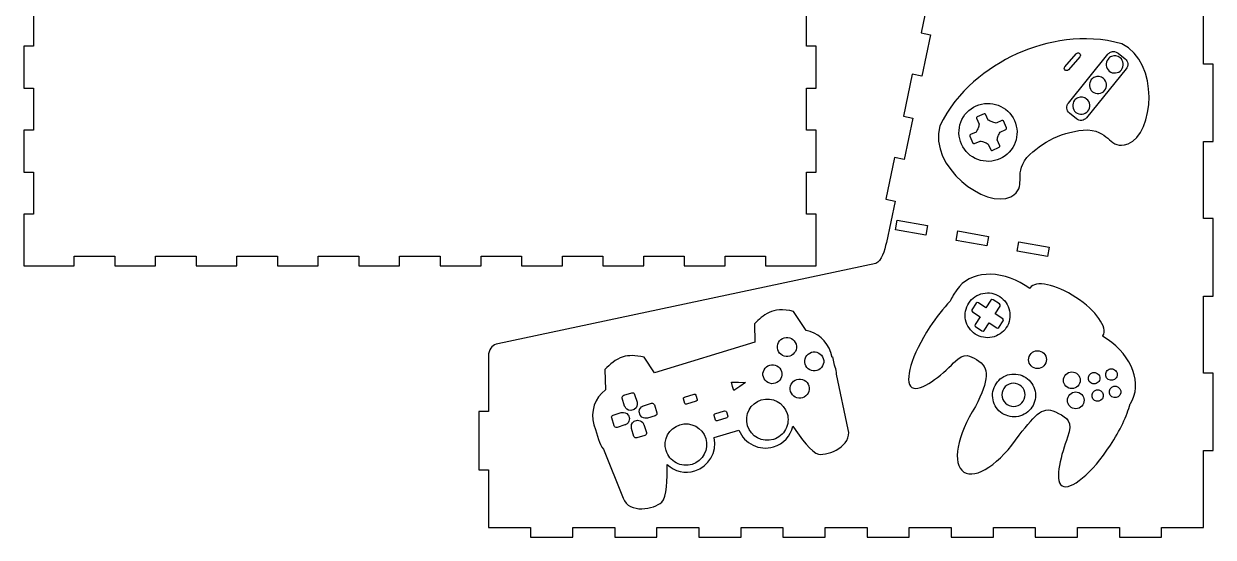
# Model space of a CAD drawing. Extents: x 15 to 1272, y 33 to 870.
# Drawn here: x 15 to 630, y 242 to 508 of the extents above; entities that cross this region are included whole.
import ezdxf

# ---------------------------------------------------------------- set-up
doc = ezdxf.new("R2010")
doc.units = 0
doc.layers.add('Decoration', color=7, linetype='CONTINUOUS')
doc.layers.add('Plan', color=7, linetype='CONTINUOUS')

msp = doc.modelspace()

# ---------------------------------------------------------------- linework, layer by layer
at = {"layer": 'Decoration', "color": 1}
for p, q in [((559.78377, 492.455238), (559.78377, 492.455238)), ((577.096438, 492.981639), (577.096438, 492.981639)), ((581.02421, 492.504881), (584.66149, 489.557437)), ((528.618789, 492.15216), (528.618789, 492.15216)), ((553.47695, 485.459486), (559.39642, 492.161473)), ((555.281479, 466.642714), (575.796212, 491.957427)), ((561.227901, 490.544086), (555.308149, 483.841957)), ((577.589368, 490.744436), (577.589368, 490.744436)), ((585.208916, 484.329412), (564.694239, 459.014699)), ((568.931975, 480.061111), (568.931975, 480.061111)), ((560.274301, 469.377645), (560.274301, 469.377645)), ((507.522198, 465.144933), (507.522198, 465.144933)), ((507.788954, 458.730332), (509.143085, 455.729604)), ((508.070443, 459.474326), (508.070189, 459.474411)), ((511.689237, 461.107349), (508.070443, 459.474326)), ((513.787051, 457.825161), (512.432977, 460.82586)), ((520.904555, 457.622864), (517.903855, 456.26879)), ((523.281317, 453.722553), (521.648267, 457.341375)), ((559.466327, 458.466962), (555.828934, 461.414717)), ((504.304695, 449.515184), (505.937689, 445.896361)), ((507.586573, 451.613111), (504.585845, 450.259009)), ((519.999299, 451.624964), (522.999998, 452.979038)), ((506.681288, 445.615211), (509.681988, 446.969314)), ((513.798622, 445.412491), (515.152612, 442.412074)), ((515.896634, 442.130726), (519.515457, 443.763749)), ((519.796578, 444.507574), (518.442617, 447.508019)), ((497.552924, 369.814104), (495.735412, 367.04017)), ((535.295461, 370.547318), (532.905434, 372.113284)), ((515.245322, 364.527376), (512.661464, 360.583829)), ((519.726305, 362.558538), (516.365829, 364.760351)), ((516.365829, 364.760351), (516.365829, 364.760351)), ((519.835469, 366.389874), (519.835469, 366.389874)), ((559.209476, 365.947434), (559.209561, 365.947349)), ((419.531574, 348.888455), (413.129504, 358.671491)), ((507.598398, 362.934006), (505.396246, 359.57305)), ((505.629531, 358.453023), (509.572599, 355.869504)), ((512.661464, 360.583829), (508.718397, 363.167348)), ((517.376269, 357.494653), (519.960126, 361.438172)), ((521.319337, 354.911106), (517.376269, 357.494653)), ((392.834283, 352.291265), (393.086534, 342.785569)), ((509.572599, 355.869504), (506.988741, 351.925928)), ((511.703546, 348.836752), (514.287403, 352.7803)), ((514.287403, 352.7803), (518.230471, 350.196781)), ((519.350526, 350.430094), (521.55265, 353.79105)), ((408.208593, 345.005924), (408.208593, 345.005924)), ((507.222562, 350.805591), (510.583011, 348.603778)), ((575.365259, 344.293228), (572.97574, 345.858884)), ((393.086534, 342.785569), (341.038942, 326.850202)), ((324.872745, 335.169605), (324.872745, 335.169605)), ((341.038942, 326.850202), (335.723794, 334.972275)), ((422.317051, 337.51157), (422.317051, 337.51157)), ((433.107987, 334.786714), (432.300465, 337.424306)), ((433.397237, 335.12888), (433.107987, 334.786714)), ((434.297497, 330.901643), (433.397237, 335.12888)), ((541.848802, 337.589181), (541.848802, 337.589181)), ((315.428574, 328.592021), (315.707804, 318.075941)), ((400.71421, 330.897466), (400.71421, 330.897466)), ((434.61336, 329.870008), (434.297497, 330.901643)), ((559.466214, 326.64322), (559.466214, 326.64322)), ((570.221731, 326.603991), (570.221731, 326.603991)), ((579.211722, 328.476705), (579.211722, 328.476705)), ((380.892078, 322.013026), (384.568954, 321.978143)), ((380.892106, 322.013026), (380.892078, 322.013026)), ((381.511246, 319.891844), (380.892106, 322.013026)), ((384.568954, 321.978143), (388.23996, 321.932141)), ((388.23996, 321.932141), (385.199213, 319.851034)), ((414.822555, 323.403563), (414.822555, 323.403563)), ((441.39389, 297.579665), (435.308558, 326.153706)), ((530.205724, 320.517558), (530.205724, 320.517558)), ((533.251636, 324.467936), (533.251636, 324.467936)), ((325.22002, 315.287924), (325.221713, 315.287981)), ((325.221713, 315.287981), (329.309504, 316.539552)), ((330.825715, 315.733835), (332.077173, 311.646411)), ((356.560205, 314.27009), (361.590703, 315.810289)), ((356.560205, 314.27009), (356.560205, 314.27009)), ((362.484868, 315.335309), (363.185287, 313.047644)), ((382.147798, 317.775628), (381.511246, 319.891844)), ((385.199213, 319.851034), (382.147798, 317.775628)), ((561.500387, 316.254281), (561.500387, 316.254281)), ((572.094727, 317.614536), (572.094727, 317.614536)), ((581.0839, 319.487024), (581.0839, 319.487024)), ((325.666213, 309.684035), (324.414755, 313.77146)), ((325.71721, 309.548964), (325.71721, 309.549133)), ((330.615149, 307.933044), (328.911402, 307.411412)), ((332.109516, 311.512807), (332.109516, 311.512948)), ((335.334271, 309.795795), (335.334441, 309.795795)), ((335.469456, 309.846539), (335.469794, 309.844337)), ((335.469794, 309.844337), (339.556852, 311.095682)), ((341.073317, 310.290446), (342.324859, 306.202655)), ((356.785672, 311.088288), (356.085253, 313.375953)), ((362.710307, 312.153508), (357.67978, 310.613308)), ((396.373181, 312.877126), (396.373181, 312.877126)), ((587.245262, 310.76791), (587.373137, 310.963094)), ((320.224404, 299.434796), (318.972861, 303.52256)), ((319.778549, 305.03877), (319.778606, 305.040492)), ((319.778606, 305.040492), (323.86603, 306.291922)), ((324.006379, 306.325167), (324.00621, 306.325167)), ((327.565314, 304.874686), (327.565484, 304.874686)), ((327.565484, 304.874686), (328.087115, 303.170939)), ((330.636682, 301.780063), (332.34043, 302.301723)), ((330.638206, 301.780007), (330.636682, 301.780063)), ((333.718352, 304.89701), (333.19672, 306.600757)), ((337.298115, 303.402643), (337.298284, 303.402643)), ((341.519171, 304.686444), (337.431719, 303.435014)), ((372.601659, 302.431404), (371.90124, 304.719069)), ((372.376559, 305.613318), (377.406718, 307.153405)), ((372.376559, 305.613318), (372.376559, 305.613318)), ((378.526294, 303.496623), (373.496134, 301.956537)), ((378.301194, 306.678538), (379.001613, 304.390873)), ((309.792257, 299.916098), (310.528801, 297.510351)), ((310.528801, 297.510351), (312.105153, 292.3618)), ((325.828293, 299.88099), (321.740869, 298.62956)), ((325.957269, 299.928996), (325.957099, 299.928996)), ((329.187838, 298.220902), (329.187838, 298.220733)), ((330.47257, 293.993157), (329.22114, 298.080581)), ((335.582345, 300.171876), (335.582345, 300.171707)), ((335.630351, 300.042872), (336.881809, 295.955448)), ((354.242201, 299.977905), (354.242201, 299.977905)), ((336.076572, 294.438983), (331.988781, 293.187441)), ((314.662566, 287.291508), (324.925069, 261.92052))]:
    msp.add_line(p, q, dxfattribs=at)
for points in [[(583.0235, 497.28804), (563.045412, 502.910556), (544.45027, 498.755962), (528.618789, 492.15216)], [(559.39642, 492.161473), (559.50835, 492.28836), (559.64074, 492.386461), (559.78377, 492.455238)], [(559.78377, 492.455238), (560.212889, 492.661712), (560.740616, 492.604478), (561.12108, 492.268436)], [(575.796212, 491.957427), (576.160815, 492.407402), (576.607347, 492.750274), (577.096438, 492.981639)], [(577.096438, 492.981639), (578.346344, 493.572923), (579.87438, 493.436751), (581.02421, 492.504881)], [(586.184897, 445.428239), (599.62669, 450.980848), (602.765594, 487.585579), (583.0235, 497.28804)], [(528.618789, 492.15216), (513.192324, 484.650609), (497.773593, 473.456292), (488.771212, 454.756163)], [(561.12108, 492.268436), (561.628346, 491.82038), (561.676155, 491.051437), (561.227901, 490.544086)], [(575.825027, 489.43134), (574.279473, 487.524103), (574.57264, 484.72507), (576.479839, 483.179469)], [(577.589368, 490.744436), (576.900545, 490.461442), (576.293861, 490.009923), (575.825027, 489.43134)], [(582.076927, 490.086152), (580.813985, 491.10966), (579.093055, 491.362105), (577.589368, 490.744436)], [(582.731711, 483.834281), (584.277271, 485.741511), (583.984117, 488.540543), (582.076927, 490.086152)], [(584.66149, 489.557437), (586.261295, 488.260936), (586.505417, 485.929273), (585.208916, 484.329412)], [(553.5838, 483.735108), (553.076505, 484.183192), (553.028725, 484.952107), (553.47695, 485.459486)], [(555.308149, 483.841957), (554.860065, 483.334663), (554.091179, 483.286911), (553.5838, 483.735108)], [(573.419478, 479.402828), (572.156549, 480.426314), (570.435646, 480.678758), (568.931975, 480.061111)], [(576.479839, 483.179469), (578.387076, 481.633915), (581.18611, 481.927081), (582.731711, 483.834281)], [(567.167353, 478.747846), (565.621843, 476.84061), (565.915021, 474.041619), (567.822193, 472.496031)], [(568.931975, 480.061111), (568.243032, 479.77811), (567.636245, 479.326528), (567.167353, 478.747846)], [(574.07429, 473.150984), (575.619825, 475.058217), (575.326659, 477.857229), (573.419478, 479.402828)], [(507.522198, 465.144933), (515.085608, 468.557825), (523.983662, 465.193213), (527.396625, 457.629835)], [(558.509819, 468.06486), (557.767538, 467.148944), (557.419524, 465.975662), (557.542342, 464.803143)], [(560.274301, 469.377645), (559.585461, 469.09476), (558.978729, 468.643348), (558.509819, 468.06486)], [(564.761662, 468.719672), (563.498704, 469.743), (561.777876, 469.995321), (560.274301, 469.377645)], [(566.384051, 465.729241), (566.261227, 466.90176), (565.677633, 467.977457), (564.761662, 468.719672)], [(567.822193, 472.496031), (568.738113, 471.753774), (569.911387, 471.40578), (571.083892, 471.528609)], [(571.083892, 471.528609), (572.256397, 471.651437), (573.33208, 472.235026), (574.07429, 473.150984)], [(499.648514, 456.764), (501.057843, 460.49123), (503.890094, 463.505944), (507.522198, 465.144933)], [(555.828934, 461.414717), (554.229129, 462.711189), (553.985007, 465.042853), (555.281479, 466.642714)], [(557.542342, 464.803143), (557.66516, 463.630625), (558.248749, 462.554926), (559.164716, 461.812707)], [(559.164716, 461.812707), (561.071953, 460.267152), (563.870986, 460.560319), (565.416587, 462.467519)], [(565.416587, 462.467519), (566.158865, 463.383438), (566.506874, 464.556723), (566.384051, 465.729241)], [(500.007241, 445.270251), (498.368222, 448.902341), (498.239184, 453.036769), (499.648514, 456.764)], [(508.070189, 459.474411), (507.786245, 459.346254), (507.660741, 459.014332), (507.788954, 458.730332)], [(509.143085, 455.729604), (508.978013, 454.95942), (508.789884, 454.227787), (508.580926, 453.667971)], [(512.432977, 460.82586), (512.304848, 461.109804), (511.973209, 461.235449), (511.689237, 461.107349)], [(515.842222, 456.83092), (515.246564, 457.053255), (514.52224, 457.41735), (513.787051, 457.825161)], [(517.903855, 456.26879), (517.133586, 456.433833), (516.402066, 456.621934), (515.842222, 456.83092)], [(527.396625, 457.629835), (530.80967, 450.06651), (527.445263, 441.168401), (519.881979, 437.755266)], [(521.648267, 457.341375), (521.520166, 457.625319), (521.188527, 457.750993), (520.904555, 457.622864)], [(564.694239, 459.014699), (563.39771, 457.414866), (561.066188, 457.170433), (559.466327, 458.466962)], [(488.771212, 454.756163), (482.984217, 433.53356), (512.508161, 411.668055), (525.565229, 418.073258)], [(504.585845, 450.259009), (504.301873, 450.13088), (504.176679, 449.799071), (504.304695, 449.515184)], [(508.580926, 453.667971), (508.358535, 453.072341), (507.994356, 452.3483), (507.586573, 451.613111)], [(518.442617, 447.508019), (518.607661, 448.278288), (518.796072, 449.009921), (519.005058, 449.569766)], [(519.005058, 449.569766), (519.227449, 450.165424), (519.591488, 450.889775), (519.999299, 451.624964)], [(522.999998, 452.979038), (523.28397, 453.107167), (523.409277, 453.438665), (523.281317, 453.722553)], [(533.847435, 438.471179), (541.354913, 446.187135), (552.621986, 452.450577), (565.410548, 452.714201)], [(565.410548, 452.714201), (577.818222, 451.82681), (575.930663, 442.37276), (586.184897, 445.428239)], [(508.38819, 437.396524), (504.660945, 438.80586), (501.646224, 441.638128), (500.007241, 445.270251)], [(505.937689, 445.896361), (506.065846, 445.612389), (506.397345, 445.487054), (506.681288, 445.615211)], [(509.681988, 446.969314), (510.452229, 446.804242), (511.184003, 446.615802), (511.743762, 446.406873)], [(511.743762, 446.406873), (512.339477, 446.18451), (513.063377, 445.82033), (513.798622, 445.412491)], [(519.515457, 443.763749), (519.799401, 443.891878), (519.924594, 444.223686), (519.796578, 444.507574)], [(519.881979, 437.755266), (516.24988, 436.116231), (512.115434, 435.987188), (508.38819, 437.396524)], [(515.152612, 442.412074), (515.280712, 442.12813), (515.61269, 442.002598), (515.896634, 442.130726)], [(525.565229, 418.073258), (534.640903, 423.740506), (526.303409, 428.580476), (533.847435, 438.471179)], [(532.905434, 372.113284), (519.786701, 380.708785), (504.019397, 379.683444), (497.552924, 369.814104)], [(535.459065, 370.835833), (535.398218, 370.742954), (535.347305, 370.644882), (535.295461, 370.547318)], [(559.209561, 365.947349), (548.762428, 372.792395), (538.169697, 374.972901), (535.459065, 370.835833)], [(494.164705, 363.983562), (490.578874, 360.302171), (486.921076, 355.675335), (483.627374, 350.65463)], [(495.735412, 367.04017), (495.097477, 366.066532), (494.576439, 365.043617), (494.164705, 363.983562)], [(503.766667, 363.042662), (505.453627, 365.617419), (508.094327, 367.416562), (511.107824, 368.044289)], [(508.718397, 363.167348), (508.343493, 363.412994), (507.844044, 363.308938), (507.598398, 362.934006)], [(511.107824, 368.044289), (514.121322, 368.672016), (517.260757, 368.076903), (519.835469, 366.389874)], [(516.365829, 364.760351), (515.990953, 365.005997), (515.49094, 364.90228), (515.245322, 364.527376)], [(519.835469, 366.389874), (522.41021, 364.702914), (524.209342, 362.062225), (524.837068, 359.048741)], [(573.174594, 346.124286), (575.885225, 350.261354), (569.656581, 359.10236), (559.209476, 365.947434)], [(413.129504, 358.671491), (401.786965, 361.444409), (397.424938, 356.74555), (392.834283, 352.291265)], [(502.112278, 354.315027), (501.484546, 357.328518), (502.079649, 360.467949), (503.766667, 363.042662)], [(505.396246, 359.57305), (505.1506, 359.198146), (505.254627, 358.698669), (505.629531, 358.453023)], [(519.960126, 361.438172), (520.205744, 361.813076), (520.101266, 362.312892), (519.726305, 362.558538)], [(524.837068, 359.048741), (525.464794, 356.035258), (524.869692, 352.895835), (523.182681, 350.321128)], [(507.113907, 346.973888), (504.539153, 348.660843), (502.740009, 351.301536), (502.112278, 354.315027)], [(506.988741, 351.925928), (506.743095, 351.551053), (506.847658, 351.051209), (507.222562, 350.805591)], [(521.55265, 353.79105), (521.798296, 354.165983), (521.694241, 354.66546), (521.319337, 354.911106)], [(405.298004, 342.604884), (405.911412, 343.759535), (406.958384, 344.623216), (408.208593, 345.005924)], [(408.208593, 345.005924), (410.811859, 345.802865), (413.568292, 344.338659), (414.365412, 341.735448)], [(432.300465, 337.424306), (430.428033, 343.540006), (425.386528, 347.7776), (419.531574, 348.888455)], [(483.627374, 350.65463), (474.150577, 336.190882), (470.002447, 322.150016), (474.362357, 319.293702)], [(515.841542, 345.319499), (512.828051, 344.691767), (509.68862, 345.28687), (507.113907, 346.973888)], [(510.583011, 348.603778), (510.957943, 348.358103), (511.4579, 348.461848), (511.703546, 348.836752)], [(523.182681, 350.321128), (521.495725, 347.746375), (518.855033, 345.947231), (515.841542, 345.319499)], [(518.230471, 350.196781), (518.605375, 349.951135), (519.10488, 350.055162), (519.350526, 350.430094)], [(572.97574, 345.858884), (573.044518, 345.945329), (573.113747, 346.031407), (573.174594, 346.124286)], [(404.937722, 338.848992), (404.554998, 340.099197), (404.684595, 341.450233), (405.298004, 342.604884)], [(407.33895, 335.938319), (406.184211, 336.551708), (405.320455, 337.598718), (404.937722, 338.848992)], [(414.365412, 341.735448), (414.748234, 340.485278), (414.618746, 339.134235), (414.005433, 337.979537)], [(587.373137, 310.963094), (593.83961, 320.832434), (588.48402, 335.697727), (575.365259, 344.293228)], [(324.872745, 335.169605), (320.799234, 333.967564), (318.154276, 331.236754), (315.428574, 328.592021)], [(335.723794, 334.972275), (331.115868, 336.098765), (327.659887, 335.992057), (324.872745, 335.169605)], [(411.095049, 335.578263), (409.844811, 335.195412), (408.49369, 335.324929), (407.33895, 335.938319)], [(414.005433, 337.979537), (413.39212, 336.824839), (412.345223, 335.961074), (411.095049, 335.578263)], [(419.046293, 331.354271), (418.663452, 332.604509), (418.792978, 333.955626), (419.406372, 335.11036)], [(419.406372, 335.11036), (420.019767, 336.265093), (421.066778, 337.128842), (422.317051, 337.51157)], [(422.317051, 337.51157), (424.92038, 338.308328), (427.676715, 336.843919), (428.473644, 334.240642)], [(428.473644, 334.240642), (429.270556, 331.637503), (427.806538, 328.881174), (425.203507, 328.083908)], [(495.929525, 332.013627), (501.920454, 338.180069), (504.468977, 335.536466), (507.743262, 333.710008)], [(507.743262, 333.710008), (515.231944, 329.532809), (513.931126, 323.3336), (507.284905, 309.38694)], [(536.781276, 329.854965), (534.645733, 331.25428), (534.04883, 334.119808), (535.44803, 336.255427)], [(535.44803, 336.255427), (536.11993, 337.281123), (537.171782, 337.997883), (538.372173, 338.248013)], [(538.372173, 338.248013), (539.572563, 338.498143), (540.823153, 338.261153), (541.848802, 337.589181)], [(541.848802, 337.589181), (542.874438, 336.917159), (543.591085, 335.865208), (543.841073, 334.664771)], [(543.841073, 334.664771), (544.091061, 333.464335), (543.853909, 332.213758), (543.181794, 331.188183)], [(397.44348, 324.740167), (397.060638, 325.990402), (397.19016, 327.341516), (397.803549, 328.496248)], [(397.803549, 328.496248), (398.416938, 329.650981), (399.463943, 330.514732), (400.71421, 330.897466)], [(400.71421, 330.897466), (401.964448, 331.280317), (403.315569, 331.150799), (404.470309, 330.53741)], [(404.470309, 330.53741), (405.625048, 329.92402), (406.488803, 328.87701), (406.871537, 327.626736)], [(406.871537, 327.626736), (407.25427, 326.376528), (407.124677, 325.025485), (406.511268, 323.870827)], [(421.447578, 328.443874), (420.292874, 329.057188), (419.429104, 330.10409), (419.046293, 331.354271)], [(425.203507, 328.083908), (423.953333, 327.701077), (422.602283, 327.830561), (421.447578, 328.443874)], [(435.308558, 326.153706), (435.220166, 327.388484), (434.991877, 328.633677), (434.61336, 329.870008)], [(474.362357, 319.293702), (478.721928, 316.437274), (489.938653, 325.847156), (495.929525, 332.013627)], [(524.908116, 326.049483), (527.788975, 326.649585), (530.790231, 326.080685), (533.251636, 324.467936)], [(543.181794, 331.188183), (541.782468, 329.052615), (538.916898, 328.455722), (536.781276, 329.854965)], [(553.473705, 325.394951), (554.783899, 327.394277), (557.466692, 327.953116), (559.466214, 326.64322)], [(559.466214, 326.64322), (561.465888, 325.333158), (562.024955, 322.650101), (560.714934, 320.6504)], [(566.101738, 325.745782), (567.002495, 327.120415), (568.847025, 327.504637), (570.221731, 326.603991)], [(570.221731, 326.603991), (570.882026, 326.171508), (571.343457, 325.49442), (571.504501, 324.7217)], [(575.9496, 323.497966), (574.57493, 324.398706), (574.19068, 326.243261), (575.091334, 327.617987)], [(575.091334, 327.617987), (575.523818, 328.278306), (576.200922, 328.739754), (576.973663, 328.900798)], [(576.973663, 328.900798), (577.746404, 329.061843), (578.551469, 328.90929), (579.211722, 328.476705)], [(579.211722, 328.476705), (579.871934, 328.044086), (580.33323, 327.366899), (580.494115, 326.594141)], [(580.494115, 326.594141), (580.655, 325.821382), (580.502293, 325.016363), (580.069593, 324.356204)], [(399.844747, 321.829766), (398.690048, 322.443084), (397.826286, 323.489988), (397.44348, 324.740167)], [(403.600666, 321.469776), (402.350492, 321.086955), (400.999445, 321.216447), (399.844747, 321.829766)], [(406.511268, 323.870827), (405.897858, 322.71617), (404.850882, 321.852484), (403.600666, 321.469776)], [(411.551826, 317.246236), (411.168975, 318.496474), (411.298492, 319.847595), (411.911882, 321.002335)], [(411.911882, 321.002335), (412.525271, 322.157074), (413.572281, 323.020829), (414.822555, 323.403563)], [(414.822555, 323.403563), (416.07276, 323.786287), (417.423796, 323.65669), (418.578447, 323.043281)], [(420.979487, 320.132692), (421.776427, 317.529426), (420.312222, 314.772993), (417.709011, 313.975873)], [(418.578447, 323.043281), (419.733098, 322.429873), (420.596779, 321.382901), (420.979487, 320.132692)], [(516.308467, 312.92447), (515.70837, 315.805343), (516.277285, 318.80661), (517.890054, 321.268016)], [(517.890054, 321.268016), (519.502782, 323.729434), (522.027257, 325.44938), (524.908116, 326.049483)], [(530.205724, 320.517558), (527.436788, 322.331664), (523.721511, 321.557743), (521.907234, 318.788919)], [(532.789107, 316.726279), (532.464821, 318.282621), (531.535547, 319.646391), (530.205724, 320.517558)], [(533.251636, 324.467936), (535.713079, 322.855216), (537.433048, 320.330735), (538.033162, 317.449862)], [(554.721635, 319.401934), (552.722113, 320.712261), (552.163397, 323.395416), (553.473705, 325.394951)], [(560.714934, 320.6504), (560.085775, 319.690029), (559.100853, 319.018949), (557.976872, 318.784812)], [(566.959948, 321.625789), (565.585314, 322.526546), (565.201092, 324.371076), (566.101738, 325.745782)], [(569.19789, 321.201279), (568.425132, 321.040388), (567.62011, 321.193091), (566.959948, 321.625789)], [(571.080448, 322.483688), (570.647834, 321.823471), (569.970649, 321.362169), (569.19789, 321.201279)], [(571.504501, 324.7217), (571.665544, 323.94898), (571.513006, 323.143934), (571.080448, 322.483688)], [(580.069593, 324.356204), (579.168845, 322.981561), (577.324314, 322.597326), (575.9496, 323.497966)], [(576.963879, 318.628786), (577.864628, 320.003447), (579.709181, 320.387684), (581.0839, 319.487024)], [(315.707804, 318.075941), (310.25084, 314.002204), (307.678469, 306.820016), (309.792257, 299.916098)], [(324.414755, 313.77146), (324.217877, 314.414531), (324.576948, 315.091046), (325.22002, 315.287924)], [(329.309504, 316.539552), (329.952576, 316.73643), (330.628837, 316.376907), (330.825715, 315.733835)], [(356.085253, 313.375953), (355.969147, 313.755204), (356.180954, 314.153984), (356.560205, 314.27009)], [(361.590703, 315.810289), (361.969981, 315.926396), (362.368761, 315.714588), (362.484868, 315.335309)], [(396.373181, 312.877126), (402.039, 314.61192), (408.038387, 311.425209), (409.773205, 305.759396)], [(413.9531, 314.335852), (412.798402, 314.949165), (411.934637, 315.996062), (411.551826, 317.246236)], [(417.709011, 313.975873), (416.458841, 313.593051), (415.107798, 313.722539), (413.9531, 314.335852)], [(521.907234, 318.788919), (521.035871, 317.459229), (520.728429, 315.837847), (521.052545, 314.281473)], [(521.052545, 314.281473), (521.376661, 312.7251), (522.305783, 311.361233), (523.635506, 310.489921)], [(531.9349, 312.218729), (532.806124, 313.548516), (533.113392, 315.169936), (532.789107, 316.726279)], [(538.033162, 317.449862), (538.633276, 314.568988), (538.064374, 311.567714), (536.451612, 309.106298)], [(554.890279, 311.75107), (554.656153, 312.875051), (554.87815, 314.046003), (555.507426, 315.006295)], [(557.976872, 318.784812), (556.85289, 318.550675), (555.681933, 318.772663), (554.721635, 319.401934)], [(555.507426, 315.006295), (556.817732, 317.005801), (559.500849, 317.564539), (561.500387, 316.254281)], [(561.500387, 316.254281), (563.499777, 314.944112), (564.058658, 312.261271), (562.74874, 310.261716)], [(568.832944, 312.636305), (567.4583, 313.537053), (567.074065, 315.381585), (567.974706, 316.756298)], [(567.974706, 316.756298), (568.875455, 318.130959), (570.720008, 318.515196), (572.094727, 317.614536)], [(572.094727, 317.614536), (573.46935, 316.71377), (573.85356, 314.869242), (572.952908, 313.494543)], [(577.822116, 314.508793), (576.447473, 315.409541), (576.063238, 317.254073), (576.963879, 318.628786)], [(581.942138, 315.367003), (581.041379, 313.992352), (579.196828, 313.608128), (577.822116, 314.508793)], [(581.0839, 319.487024), (582.45856, 318.586275), (582.842797, 316.741722), (581.942138, 315.367003)], [(325.71721, 309.549133), (325.698019, 309.592652), (325.680493, 309.637412), (325.666213, 309.684035)], [(325.720879, 309.543037), (325.720879, 309.545859), (325.718057, 309.546706), (325.71721, 309.548964)], [(325.874916, 309.287598), (325.814182, 309.364814), (325.762281, 309.450129), (325.720879, 309.543037)], [(328.911402, 307.411412), (326.939712, 307.449287), (326.41921, 308.375879), (325.874916, 309.287598)], [(332.12278, 311.160819), (332.17231, 310.152891), (332.255396, 309.148914), (330.615149, 307.933044)], [(332.077173, 311.646411), (332.09072, 311.602017), (332.101162, 311.557313), (332.109516, 311.512807)], [(332.109516, 311.512948), (332.109713, 311.510126), (332.109516, 311.507868), (332.109516, 311.50561)], [(332.109516, 311.50561), (332.130682, 311.389532), (332.134916, 311.27368), (332.12278, 311.160819)], [(333.19672, 306.600757), (333.234623, 308.572446), (334.161186, 309.092921), (335.072934, 309.637243)], [(335.072934, 309.637243), (335.150121, 309.698033), (335.235465, 309.749878), (335.328345, 309.79128)], [(335.328345, 309.79128), (335.331167, 309.79128), (335.332578, 309.794384), (335.334271, 309.795795)], [(335.334441, 309.795795), (335.377988, 309.814986), (335.422833, 309.832258), (335.469456, 309.846539)], [(339.556852, 311.095682), (340.199924, 311.292561), (340.87641, 310.933489), (341.073317, 310.290446)], [(357.67978, 310.613308), (357.30053, 310.497202), (356.901778, 310.709038), (356.785672, 311.088288)], [(363.185287, 313.047644), (363.301393, 312.668394), (363.089557, 312.269614), (362.710307, 312.153508)], [(389.255367, 299.477468), (387.520817, 305.143199), (390.707523, 311.142339), (396.373181, 312.877126)], [(507.284905, 309.38694), (497.662652, 294.70114), (494.935256, 279.58941), (501.170109, 275.504299)], [(521.089946, 305.906378), (518.628517, 307.519111), (516.908565, 310.043598), (516.308467, 312.92447)], [(523.635506, 310.489921), (524.965293, 309.618483), (526.586815, 309.311054), (528.14329, 309.635276)], [(528.14329, 309.635276), (529.699765, 309.959498), (531.063668, 310.888808), (531.9349, 312.218729)], [(536.451612, 309.106298), (534.838884, 306.644856), (532.314393, 304.924893), (529.433514, 304.32479)], [(529.792974, 294.639474), (538.91894, 305.648314), (541.971315, 310.537955), (550.203088, 305.889981)], [(556.755836, 309.012995), (555.795474, 309.642164), (555.124406, 310.627089), (554.890279, 311.75107)], [(560.010908, 308.396178), (558.887019, 308.161998), (557.716134, 308.383873), (556.755836, 309.012995)], [(562.74874, 310.261716), (562.119625, 309.301413), (561.134797, 308.630359), (560.010908, 308.396178)], [(572.952908, 313.494543), (572.052162, 312.119917), (570.207651, 311.735684), (568.832944, 312.636305)], [(577.074425, 289.427309), (581.98162, 296.926603), (585.686154, 304.694685), (587.245262, 310.76791)], [(318.972861, 303.52256), (318.775983, 304.165631), (319.135478, 304.841892), (319.778549, 305.03877)], [(323.86603, 306.291922), (323.912625, 306.306315), (323.959587, 306.316757), (324.006379, 306.325167)], [(324.00621, 306.325167), (324.009032, 306.32528), (324.010161, 306.325167), (324.012701, 306.325393)], [(324.012701, 306.325393), (324.112862, 306.343173), (324.212627, 306.347971), (324.310615, 306.340633)], [(324.310615, 306.340633), (325.370783, 306.400041), (326.430047, 306.487191), (327.565314, 304.874686)], [(328.087115, 303.170939), (327.997989, 301.131121), (327.119573, 300.637882), (326.256678, 300.114613)], [(329.172598, 298.52542), (329.113162, 299.585616), (329.025702, 300.644768), (330.638206, 301.780007)], [(332.34043, 302.301723), (334.380247, 302.212569), (334.873487, 301.334152), (335.396755, 300.471258)], [(336.946155, 303.389379), (335.938199, 303.339849), (334.934221, 303.256763), (333.718352, 304.89701)], [(337.290946, 303.402643), (337.17484, 303.381477), (337.059016, 303.377243), (336.946155, 303.389379)], [(337.298284, 303.402643), (337.295462, 303.40253), (337.293486, 303.402643), (337.290946, 303.402643)], [(337.431719, 303.435014), (337.387325, 303.421468), (337.342649, 303.411025), (337.298115, 303.402643)], [(342.324859, 306.202655), (342.521738, 305.559583), (342.162215, 304.883322), (341.519171, 304.686444)], [(354.242201, 299.977905), (359.90794, 301.712473), (365.9071, 298.525764), (367.641886, 292.860091)], [(371.90124, 304.719069), (371.785106, 305.098347), (371.997309, 305.497212), (372.376559, 305.613318)], [(373.496134, 301.956537), (373.116884, 301.84043), (372.717766, 302.052154), (372.601659, 302.431404)], [(377.406718, 307.153405), (377.785969, 307.269511), (378.185087, 307.057816), (378.301194, 306.678538)], [(379.001613, 304.390873), (379.117747, 304.011622), (378.905572, 303.61273), (378.526294, 303.496623)], [(409.773205, 305.759396), (410.606302, 303.03851), (410.324386, 300.098114), (408.989478, 297.585089)], [(529.433514, 304.32479), (526.552634, 303.724686), (523.551358, 304.293602), (521.089946, 305.906378)], [(550.203088, 305.889981), (554.165939, 303.652382), (558.038903, 301.71789), (554.924637, 293.513238)], [(321.740869, 298.62956), (321.097797, 298.432682), (320.421282, 298.791725), (320.224404, 299.434796)], [(325.957099, 299.928996), (325.915472, 299.911216), (325.872687, 299.894593), (325.828293, 299.88099)], [(325.963478, 299.932665), (325.960655, 299.932665), (325.959244, 299.929842), (325.957269, 299.928996)], [(326.256678, 300.114613), (326.169895, 300.041518), (326.071512, 299.980134), (325.963478, 299.932665)], [(329.187838, 298.227506), (329.170058, 298.327667), (329.165543, 298.427432), (329.172598, 298.52542)], [(329.187838, 298.220733), (329.187641, 298.223555), (329.187669, 298.225248), (329.187838, 298.227506)], [(329.22114, 298.080581), (329.206747, 298.127204), (329.196305, 298.174138), (329.187838, 298.220902)], [(335.396755, 300.471258), (335.469907, 300.384502), (335.531206, 300.28612), (335.578676, 300.178085)], [(335.578676, 300.178085), (335.581498, 300.175263), (335.581498, 300.173852), (335.582345, 300.171876)], [(335.582345, 300.171707), (335.600125, 300.130051), (335.616776, 300.087266), (335.630351, 300.042872)], [(336.881809, 295.955448), (337.078687, 295.312405), (336.719616, 294.63589), (336.076572, 294.438983)], [(347.12402, 286.578163), (345.389444, 292.244028), (348.576351, 298.243277), (354.242201, 299.977905)], [(371.920572, 293.307696), (371.920572, 293.307696), (384.817592, 297.25638), (384.817592, 297.25638)], [(384.817592, 297.25638), (387.611951, 290.121558), (395.42935, 286.342066), (402.756765, 288.583296)], [(402.655109, 292.35926), (396.989235, 290.624686), (390.989983, 293.811608), (389.255367, 299.477468)], [(408.989478, 297.585089), (407.65457, 295.072064), (405.376022, 293.192271), (402.655109, 292.35926)], [(402.756765, 288.583296), (407.759106, 290.120659), (411.562661, 294.207912), (412.73682, 299.30774)], [(412.73682, 299.30774), (416.682541, 293.321553), (422.543732, 285.290694), (425.927351, 284.75529)], [(425.927351, 284.75529), (431.356093, 283.896234), (443.447706, 289.086131), (441.39389, 297.579665)], [(312.105153, 292.3618), (312.68066, 290.482002), (313.556622, 288.780343), (314.662566, 287.291508)], [(331.988781, 293.187441), (331.345709, 292.990562), (330.669448, 293.350085), (330.47257, 293.993157)], [(367.641886, 292.860091), (369.376678, 287.194263), (366.189953, 281.194873), (360.524129, 279.460067)], [(361.920592, 276.080512), (369.242128, 278.329213), (373.598928, 285.834767), (371.920572, 293.307696)], [(501.170109, 275.504299), (507.404878, 271.419189), (520.170692, 279.953674), (529.792974, 294.639474)], [(554.924637, 293.513238), (551.810428, 285.308615), (547.662185, 271.267946), (552.021333, 268.41087)], [(552.021333, 268.41087), (556.380932, 265.554103), (567.597685, 274.963505), (577.074425, 289.427309)], [(352.349839, 280.243806), (349.83682, 281.578714), (347.957032, 283.857256), (347.12402, 286.578163)], [(344.920316, 259.953432), (347.416882, 262.284615), (347.782332, 272.169082), (347.703112, 279.333434)], [(347.703112, 279.333434), (351.528448, 275.801487), (356.940029, 274.563331), (361.920592, 276.080512)], [(360.524129, 279.460067), (357.803246, 278.626978), (354.862858, 278.908898), (352.349839, 280.243806)], [(324.925069, 261.92052), (327.978488, 253.733), (340.903024, 256.202303), (344.920316, 259.953432)]]:
    msp.add_open_spline(points, degree=3, dxfattribs=at)
at = {"layer": 'Plan', "color": 7}
for p, q in [((483.669227, 524.565298), (479.074395, 502.948232)), ((625.260116, 486.780766), (625.260116, 526.680751)), ((19.692622, 517.82648), (19.692622, 496.161776)), ((419.692638, 496.161776), (419.692638, 517.82648)), ((479.074395, 502.948232), (483.965137, 501.908695)), ((483.965137, 501.908695), (479.411877, 480.487238)), ((19.692622, 496.161776), (14.692632, 496.161776)), ((14.692632, 496.161776), (14.692632, 474.297061)), ((424.692628, 496.161776), (419.692638, 496.161776)), ((424.692628, 474.297061), (424.692628, 496.161776)), ((630.260134, 486.780766), (625.260116, 486.780766)), ((630.260134, 446.680741), (630.260134, 486.780766)), ((474.521135, 481.526804), (469.926275, 459.909739)), ((479.411877, 480.487238), (474.521135, 481.526804)), ((14.692632, 474.297061), (19.692622, 474.297061)), ((19.692622, 474.297061), (19.692622, 452.632356)), ((419.692638, 452.632356), (419.692638, 474.297061)), ((419.692638, 474.297061), (424.692628, 474.297061)), ((469.926275, 459.909739), (474.817017, 458.870201)), ((474.817017, 458.870201), (470.263756, 437.448744)), ((19.692622, 452.632356), (14.692632, 452.632356)), ((14.692632, 452.632356), (14.692632, 430.767641)), ((424.692628, 452.632356), (419.692638, 452.632356)), ((424.692628, 430.767641), (424.692628, 452.632356)), ((625.260116, 406.780756), (625.260116, 446.680741)), ((625.260116, 446.680741), (630.260134, 446.680741)), ((465.373014, 438.48831), (460.778154, 416.871245)), ((470.263756, 437.448744), (465.373014, 438.48831)), ((14.692632, 430.767641), (19.692622, 430.767641)), ((19.692622, 430.767641), (19.692622, 409.102937)), ((419.692638, 409.102937), (419.692638, 430.767641)), ((419.692638, 430.767641), (424.692628, 430.767641)), ((460.778154, 416.871245), (465.668896, 415.831708)), ((465.668896, 415.831708), (461.10525, 394.36137)), ((19.692622, 409.102937), (14.692632, 409.102937)), ((424.692628, 409.102937), (419.692638, 409.102937)), ((630.260134, 406.780756), (625.260116, 406.780756)), ((630.260134, 366.68076), (630.260134, 406.780756)), ((465.773516, 400.987524), (466.641744, 405.911568)), ((481.579682, 398.200467), (465.773516, 400.987524)), ((466.641744, 405.911568), (482.44791, 403.124511)), ((482.44791, 403.124511), (481.579682, 398.200467)), ((497.238105, 395.439487), (498.106361, 400.363503)), ((498.106361, 400.363503), (513.961775, 397.567781)), ((513.093518, 392.643737), (497.238105, 395.439487)), ((513.961775, 397.567781), (513.093518, 392.643737)), ((528.751969, 389.882729), (529.620226, 394.806773)), ((529.620226, 394.806773), (545.426364, 392.019716)), ((544.558135, 387.095672), (528.751969, 389.882729)), ((545.426364, 392.019716), (544.558135, 387.095672)), ((40.795279, 382.288214), (40.795279, 387.288232)), ((40.795279, 387.288232), (61.747936, 387.288232)), ((61.747936, 387.288232), (61.747936, 382.288214)), ((61.747936, 382.288214), (82.90054, 382.288214)), ((82.90054, 382.288214), (82.90054, 387.288232)), ((82.90054, 387.288232), (103.853169, 387.288232)), ((103.853169, 387.288232), (103.853169, 382.288214)), ((103.853169, 382.288214), (125.005809, 382.288214)), ((125.005809, 382.288214), (125.005809, 387.288232)), ((125.005809, 387.288232), (145.958439, 387.288232)), ((145.958439, 387.288232), (145.958439, 382.288214)), ((145.958439, 382.288214), (167.111079, 382.288214)), ((167.111079, 382.288214), (167.111079, 387.288232)), ((167.111079, 387.288232), (188.063708, 387.288232)), ((188.063708, 387.288232), (188.063708, 382.288214)), ((188.063708, 382.288214), (209.21632, 382.288214)), ((209.21632, 382.288214), (209.21632, 387.288232)), ((209.21632, 387.288232), (230.168978, 387.288232)), ((230.168978, 387.288232), (230.168978, 382.288214)), ((230.168978, 382.288214), (251.32159, 382.288214)), ((251.32159, 382.288214), (251.32159, 387.288232)), ((251.32159, 387.288232), (272.274219, 387.288232)), ((455.622688, 383.553246), (259.993178, 341.970906)), ((272.274219, 387.288232), (272.274219, 382.288214)), ((272.274219, 382.288214), (293.42684, 382.288214)), ((293.42684, 382.288214), (293.42684, 387.288232)), ((293.42684, 387.288232), (314.379469, 387.288232)), ((314.379469, 387.288232), (314.379469, 382.288214)), ((314.379469, 382.288214), (335.532109, 382.288214)), ((335.532109, 382.288214), (335.532109, 387.288232)), ((335.532109, 387.288232), (356.484738, 387.288232)), ((356.484738, 387.288232), (356.484738, 382.288214)), ((356.484738, 382.288214), (377.637379, 382.288214)), ((377.637379, 382.288214), (377.637379, 387.288232)), ((377.637379, 387.288232), (398.590008, 387.288232)), ((398.590008, 387.288232), (398.590008, 382.288214)), ((625.260116, 326.780747), (625.260116, 366.68076)), ((625.260116, 366.68076), (630.260134, 366.68076)), ((255.260114, 336.730717), (255.260114, 306.78073)), ((255.260114, 336.730717), (255.260114, 336.730717)), ((630.260134, 326.780747), (625.260116, 326.780747)), ((630.260134, 286.680751), (630.260134, 326.780747)), ((255.260114, 306.78073), (250.260096, 306.78073)), ((250.260096, 306.78073), (250.260096, 276.680714)), ((625.260116, 246.730728), (625.260116, 286.680751)), ((625.260116, 286.680751), (630.260134, 286.680751)), ((250.260096, 276.680714), (255.260114, 276.680714)), ((255.260114, 276.680714), (255.260114, 246.730728)), ((255.260114, 246.730728), (276.9748, 246.730728)), ((276.9748, 246.730728), (276.9748, 241.730738)), ((298.839523, 241.730738), (298.839523, 246.730728)), ((298.839523, 246.730728), (320.504227, 246.730728)), ((320.504227, 246.730728), (320.504227, 241.730738)), ((342.368942, 241.730738), (342.368942, 246.730728)), ((342.368942, 246.730728), (364.033647, 246.730728)), ((364.033647, 246.730728), (364.033647, 241.730738)), ((385.898362, 241.730738), (385.898362, 246.730728)), ((385.898362, 246.730728), (407.563066, 246.730728)), ((407.563066, 246.730728), (407.563066, 241.730738)), ((429.427753, 241.730738), (429.427753, 246.730728)), ((429.427753, 246.730728), (451.092457, 246.730728)), ((451.092457, 246.730728), (451.092457, 241.730738)), ((472.957172, 241.730738), (472.957172, 246.730728)), ((472.957172, 246.730728), (494.621876, 246.730728)), ((494.621876, 246.730728), (494.621876, 241.730738)), ((516.486592, 241.730738), (516.486592, 246.730728)), ((516.486592, 246.730728), (538.151296, 246.730728)), ((538.151296, 246.730728), (538.151296, 241.730738)), ((560.016011, 241.730738), (560.016011, 246.730728)), ((560.016011, 246.730728), (581.680715, 246.730728)), ((581.680715, 246.730728), (581.680715, 241.730738)), ((603.545402, 241.730738), (603.545402, 246.730728)), ((603.545402, 246.730728), (625.260116, 246.730728)), ((276.9748, 241.730738), (298.839523, 241.730738)), ((320.504227, 241.730738), (342.368942, 241.730738)), ((364.033647, 241.730738), (385.898362, 241.730738)), ((407.563066, 241.730738), (429.427753, 241.730738)), ((451.092457, 241.730738), (472.957172, 241.730738)), ((494.621876, 241.730738), (516.486592, 241.730738)), ((538.151296, 241.730738), (560.016011, 241.730738)), ((581.680715, 241.730738), (603.545402, 241.730738))]:
    msp.add_line(p, q, dxfattribs=at)
for points in [[(14.692632, 409.102937), (14.692632, 400.164705), (14.692632, 391.226445), (14.692632, 382.288214)], [(424.692628, 382.288214), (424.692628, 391.226445), (424.692628, 400.164705), (424.692628, 409.102937)], [(461.10525, 394.36137), (460.216278, 390.372582), (458.434892, 384.616406), (455.622688, 383.553246)], [(14.692632, 382.288214), (23.393514, 382.288214), (32.094396, 382.288214), (40.795279, 382.288214)], [(398.590008, 382.288214), (407.290891, 382.288214), (415.991746, 382.288214), (424.692628, 382.288214)], [(259.993178, 341.970906), (257.562793, 341.361081), (255.782564, 339.884438), (255.260114, 336.730717)]]:
    msp.add_open_spline(points, degree=3, dxfattribs=at)

doc.saveas('drawing.dxf')
